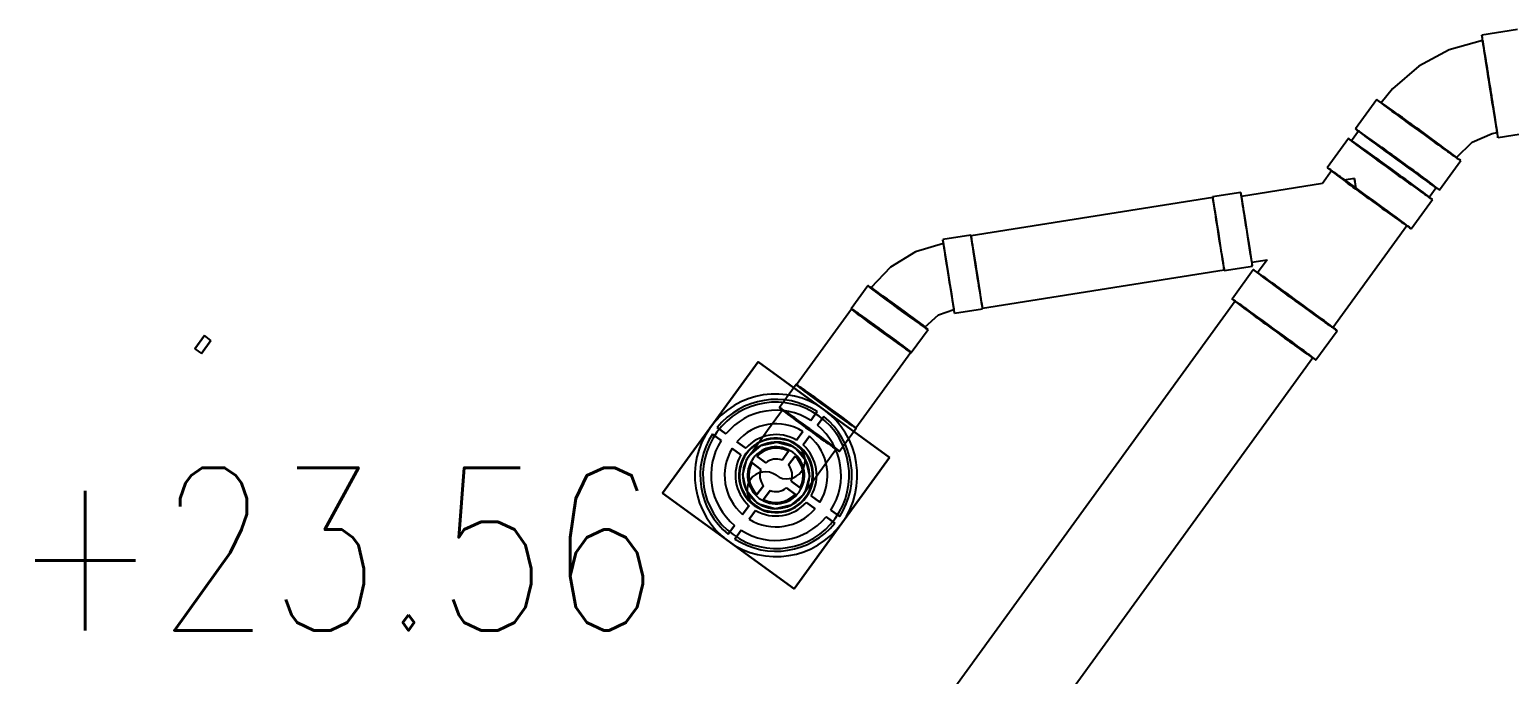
# Model space of a CAD drawing. Header units: millimetres. Extents: x 400392 to 401374, y 4543900 to 4544115.
# Drawn here: x 400711.144 to 400712.964, y 4544058.913 to 4544059.706 of the extents above; entities that cross this region are included whole.
import ezdxf

# ---------------------------------------------------------------- set-up
doc = ezdxf.new("R2010")
doc.units = ezdxf.units.MM
doc.linetypes.add('CONTINU', pattern=[0])
doc.layers.add('A-DETL-GENF', color=92, linetype='Continuous', lineweight=9)
for name, color, linetype in [('kolon tarama prota', 252, 'Continuous'), ('st-s_level (kot)', 6, 'Continuous'), ('st-s_levelmark (kot işareti)', 4, 'Continuous')]:
    doc.layers.add(name, color=color, linetype=linetype)
doc.styles.add('OLCU', font='romanstw.shx')

# ---------------------------------------------------------------- blocks, each defined once
blk = doc.blocks.new('+24.06 mekanik')
at = {"layer": 'kolon tarama prota', "color": 253}
for p, q in [((7043.3, 167027.1), (7011.8, 166995.6)), ((7102, 166905.5), (7133.4, 166936.9)), ((6953.9, 166855.7), (6953.9, 166811.2)), ((7081.4, 166811.2), (7081.4, 166855.7)), ((6958.6, 166811.2), (6958.6, 166796.5)), ((7076.6, 166796.5), (7076.6, 166811.2)), ((6953.9, 166796.5), (6953.9, 166752.1)), ((7081.4, 166752.1), (7081.4, 166796.5)), ((6960.5, 166752.1), (6960.5, 166733)), ((6988.7, 166761.2), (6979.6, 166752.1)), ((6997.7, 166751.8), (6997.7, 166752.4)), ((7074.8, 166597.2), (7074.8, 166752.1)), ((6960.5, 166733), (6889, 166661.5)), ((6885.6, 166664.9), (6860.8, 166640.2)), ((6861.4, 166639.6), (6648.5, 166426.8)), ((6946.9, 166603.6), (6960.5, 166617.2)), ((6960.5, 166617.1), (6960.5, 166597.2)), ((6925.6, 166575.4), (6950.3, 166600.2)), ((6953.9, 166597.2), (6953.9, 166552.7)), ((7081.4, 166552.7), (7081.4, 166597.2)), ((6712.1, 166363.1), (6925, 166576)), ((6958.6, 166552.7), (6958.6, 165922.1)), ((7076.6, 165922.1), (7076.6, 166552.7)), ((6647.9, 166427.3), (6623.2, 166402.6)), ((6687.9, 166337.8), (6712.7, 166362.6)), ((6581.8, 166302.6), (6581.8, 166267.6)), ((6673.3, 166267.6), (6673.3, 166302.6)), ((6582.6, 166267.6), (6582.6, 166152.4)), ((6672.6, 166152.4), (6672.6, 166267.6)), ((6727.5, 166147.6), (6527.5, 166147.6)), ((6527.5, 166147.6), (6527.5, 165947.6)), ((6527.5, 165947.6), (6527.5, 166147.6)), ((6527.5, 166147.6), (6727.5, 166147.6)), ((6527.5, 166147.6), (6527.5, 166147.6)), ((6581.8, 166152.4), (6581.8, 166117.4)), ((6673.3, 166117.4), (6673.3, 166152.4)), ((6727.5, 165947.6), (6727.5, 166147.6)), ((6727.5, 166147.6), (6727.5, 165947.6)), ((6727.5, 166147.6), (6727.5, 166147.6)), ((6622.5, 166140.8), (6622.5, 166127.4)), ((6622.5, 166127.4), (6622.5, 166140.8)), ((6622.5, 166140.8), (6622.5, 166140.8)), ((6632.5, 166127.4), (6632.5, 166140.8)), ((6632.5, 166140.8), (6632.5, 166127.4)), ((6632.5, 166140.8), (6632.5, 166140.8)), ((6622.5, 166127.4), (6622.5, 166127.4)), ((6622.5, 166110.7), (6622.5, 166097.4)), ((6622.5, 166097.4), (6622.5, 166110.7)), ((6622.5, 166110.7), (6622.5, 166110.7)), ((6632.5, 166127.4), (6632.5, 166127.4)), ((6632.5, 166097.4), (6632.5, 166110.7)), ((6632.5, 166110.7), (6632.5, 166097.4)), ((6632.5, 166110.7), (6632.5, 166110.7)), ((6622.5, 166097.4), (6622.5, 166097.4)), ((6632.5, 166097.4), (6632.5, 166097.4)), ((6622.5, 166080.6), (6622.5, 166067)), ((6622.5, 166067), (6622.5, 166080.6)), ((6622.5, 166080.6), (6622.5, 166080.6)), ((6632.5, 166067), (6632.5, 166080.6)), ((6632.5, 166080.6), (6632.5, 166067)), ((6632.5, 166080.6), (6632.5, 166080.6)), ((6622.5, 166067), (6622.5, 166067)), ((6632.5, 166067), (6632.5, 166067)), ((6547.7, 166052.6), (6534.3, 166052.6)), ((6534.3, 166052.6), (6547.7, 166052.6)), ((6534.3, 166052.6), (6534.3, 166052.6)), ((6534.3, 166042.6), (6547.7, 166042.6)), ((6547.7, 166042.6), (6534.3, 166042.6)), ((6534.3, 166042.6), (6534.3, 166042.6)), ((6547.7, 166052.6), (6547.7, 166052.6)), ((6547.7, 166042.6), (6547.7, 166042.6)), ((6577.8, 166052.6), (6564.4, 166052.6)), ((6564.4, 166052.6), (6577.8, 166052.6)), ((6564.4, 166052.6), (6564.4, 166052.6)), ((6564.4, 166042.6), (6577.8, 166042.6)), ((6577.8, 166042.6), (6564.4, 166042.6)), ((6564.4, 166042.6), (6564.4, 166042.6)), ((6577.8, 166052.6), (6577.8, 166052.6)), ((6577.8, 166042.6), (6577.8, 166042.6)), ((6608.2, 166052.6), (6594.6, 166052.6)), ((6594.6, 166052.6), (6608.2, 166052.6)), ((6594.6, 166052.6), (6594.6, 166052.6)), ((6594.6, 166042.6), (6608.2, 166042.6)), ((6608.2, 166042.6), (6594.6, 166042.6)), ((6594.6, 166042.6), (6594.6, 166042.6)), ((6608.2, 166052.6), (6608.2, 166052.6)), ((6608.2, 166042.6), (6608.2, 166042.6)), ((6660.5, 166052.6), (6646.9, 166052.6)), ((6646.9, 166052.6), (6660.5, 166052.6)), ((6646.9, 166052.6), (6646.9, 166052.6)), ((6646.9, 166042.6), (6660.5, 166042.6)), ((6660.5, 166042.6), (6646.9, 166042.6)), ((6646.9, 166042.6), (6646.9, 166042.6)), ((6660.5, 166052.6), (6660.5, 166052.6)), ((6660.5, 166042.6), (6660.5, 166042.6)), ((6690.7, 166052.6), (6677.3, 166052.6)), ((6677.3, 166052.6), (6690.7, 166052.6)), ((6677.3, 166052.6), (6677.3, 166052.6)), ((6677.3, 166042.6), (6690.7, 166042.6)), ((6690.7, 166042.6), (6677.3, 166042.6)), ((6677.3, 166042.6), (6677.3, 166042.6)), ((6690.7, 166052.6), (6690.7, 166052.6)), ((6690.7, 166042.6), (6690.7, 166042.6)), ((6720.7, 166052.6), (6707.4, 166052.6)), ((6707.4, 166052.6), (6720.7, 166052.6)), ((6707.4, 166052.6), (6707.4, 166052.6)), ((6707.4, 166042.6), (6720.7, 166042.6)), ((6720.7, 166042.6), (6707.4, 166042.6)), ((6707.4, 166042.6), (6707.4, 166042.6)), ((6720.7, 166052.6), (6720.7, 166052.6)), ((6720.7, 166042.6), (6720.7, 166042.6)), ((6622.5, 166028.2), (6622.5, 166014.6)), ((6622.5, 166014.6), (6622.5, 166028.2)), ((6622.5, 166028.2), (6622.5, 166028.2)), ((6632.5, 166014.6), (6632.5, 166028.2)), ((6632.5, 166028.2), (6632.5, 166014.6)), ((6632.5, 166028.2), (6632.5, 166028.2)), ((6622.5, 166014.6), (6622.5, 166014.6)), ((6632.5, 166014.6), (6632.5, 166014.6)), ((6622.5, 165997.9), (6622.5, 165984.5)), ((6622.5, 165984.5), (6622.5, 165997.9)), ((6622.5, 165997.9), (6622.5, 165997.9)), ((6622.5, 165984.5), (6622.5, 165984.5)), ((6632.5, 165984.5), (6632.5, 165997.9)), ((6632.5, 165997.9), (6632.5, 165984.5)), ((6632.5, 165997.9), (6632.5, 165997.9)), ((6632.5, 165984.5), (6632.5, 165984.5)), ((6622.5, 165967.8), (6622.5, 165954.4)), ((6622.5, 165954.4), (6622.5, 165967.8)), ((6622.5, 165967.8), (6622.5, 165967.8)), ((6632.5, 165954.4), (6632.5, 165967.8)), ((6632.5, 165967.8), (6632.5, 165954.4)), ((6632.5, 165967.8), (6632.5, 165967.8)), ((6527.5, 165947.6), (6727.5, 165947.6)), ((6727.5, 165947.6), (6527.5, 165947.6)), ((6527.5, 165947.6), (6527.5, 165947.6)), ((6622.5, 165954.4), (6622.5, 165954.4)), ((6632.5, 165954.4), (6632.5, 165954.4)), ((6727.5, 165947.6), (6727.5, 165947.6)), ((5967.6, 165773.2), (5957.6, 165773.2)), ((5957.6, 165773.2), (5957.6, 165753.2)), ((5957.6, 165753.2), (5957.6, 165773.2)), ((5967.6, 165773.2), (5967.6, 165753.2)), ((5967.6, 165753.2), (5967.6, 165773.2)), ((5957.6, 165753.2), (5967.6, 165753.2))]:
    blk.add_line(p, q, dxfattribs=at)
at = {"layer": 'kolon tarama prota', "color": 253, "flags": 128}
for points in [[(7016.5, 166991), (6989.9, 166957.7), (6971.4, 166919.3), (6961.8, 166877.8), (6960.5, 166855.7)], [(7074.8, 166855.7), (7079.5, 166882.2), (7093, 166905.5), (7097.3, 166910.1)], [(6626.6, 166399.2), (6604.7, 166370.6), (6591.1, 166337.3), (6586.6, 166302.6)], [(6668.5, 166302.6), (6673.2, 166324.7), (6684.5, 166341.2)], [(6586.6, 166047.6), (6586.6, 166052.3), (6586.6, 166065.8), (6586.6, 166086.3), (6586.6, 166111.1), (6586.6, 166117.4)], [(6668.5, 166117.4), (6668.5, 166092), (6668.5, 166070.2), (6668.5, 166054.8), (6668.5, 166047.9), (6668.5, 166047.6)], [(6586.6, 166047.6), (6591.3, 166066.6), (6604.2, 166081.3), (6622.5, 166088.3), (6627.6, 166088.6)], [(6627.6, 166088.6), (6646.6, 166083.9), (6661.2, 166071), (6668.2, 166052.7), (6668.5, 166047.6)], [(6627.6, 166006.6), (6608.6, 166011.3), (6593.9, 166024.3), (6586.9, 166042.5), (6586.6, 166047.6)], [(6668.5, 166047.6), (6663.9, 166028.6), (6650.9, 166013.9), (6632.6, 166007), (6627.6, 166006.6)]]:
    blk.add_lwpolyline(points, dxfattribs=at)
at = {"layer": 'kolon tarama prota', "color": 253}
for centre, radius, start, end in [((6627.5, 166047.6), 100, 90, 270), ((6627.5, 166047.6), 100, 90, 270), ((6627.5, 166047.6), 100, 270, 90), ((6627.5, 166047.6), 100, 270, 90), ((6627.5, 166047.6), 93.3, 93.0709, 176.9291), ((6627.5, 166047.6), 93.3, 93.0709, 176.9291), ((6627.5, 166047.6), 90, 90, 270), ((6627.5, 166047.6), 90, 90, 270), ((6627.5, 166047.6), 90, 270, 90), ((6627.5, 166047.6), 90, 270, 90), ((6627.5, 166047.6), 93.3, 3.0709, 86.9291), ((6627.5, 166047.6), 93.3, 3.0709, 86.9291), ((6627.5, 166047.6), 80, 93.5833, 176.4167), ((6627.5, 166047.6), 80, 93.5833, 176.4167), ((6627.5, 166047.6), 63.3, 94.5281, 175.4719), ((6627.5, 166047.6), 63.3, 94.5281, 175.4719), ((6627.5, 166047.6), 80, 3.5833, 86.4167), ((6627.5, 166047.6), 80, 3.5833, 86.4167), ((6627.5, 166047.6), 63.3, 4.5281, 85.4719), ((6627.5, 166047.6), 63.3, 4.5281, 85.4719), ((6627.5, 166047.6), 50, 95.7392, 174.2608), ((6627.5, 166047.6), 50, 95.7392, 174.2608), ((6627.6, 166047.6), 45.8, 90, 270), ((6627.6, 166047.6), 45.8, 90, 270), ((6627.5, 166047.6), 45, 0, 180), ((6627.5, 166070.1), 22.5, 270, 90), ((6627.6, 166047.6), 45.8, 270, 90), ((6627.6, 166047.6), 45.8, 270, 90), ((6627.5, 166047.6), 50, 5.7392, 84.2608), ((6627.5, 166047.6), 50, 5.7392, 84.2608), ((6627.6, 166047.6), 41, 90, 270), ((6627.5, 166047.6), 35, 90, 270), ((6627.5, 166047.6), 35, 90, 270), ((6627.5, 166047.6), 33.3, 98.6269, 171.3731), ((6627.5, 166047.6), 33.3, 98.6269, 171.3731), ((6627.5, 166047.6), 35, 270, 90), ((6627.5, 166047.6), 35, 270, 90), ((6627.6, 166047.6), 41, 270, 90), ((6627.5, 166047.6), 33.3, 8.6269, 81.3731), ((6627.5, 166047.6), 33.3, 8.6269, 81.3731), ((6627.5, 166047.6), 20, 104.4775, 165.5225), ((6627.5, 166047.6), 20, 104.4775, 165.5225), ((6627.5, 166047.6), 20, 14.4775, 75.5225), ((6627.5, 166047.6), 20, 14.4775, 75.5225), ((6627.5, 166047.6), 93.3, 183.0709, 266.9291), ((6627.5, 166047.6), 93.3, 183.0709, 266.9291), ((6627.5, 166047.6), 80, 183.5833, 266.4167), ((6627.5, 166047.6), 80, 183.5833, 266.4167), ((6627.5, 166047.6), 63.3, 184.5281, 265.4719), ((6627.5, 166047.6), 63.3, 184.5281, 265.4719), ((6627.5, 166047.6), 50, 185.7392, 264.2608), ((6627.5, 166047.6), 50, 185.7392, 264.2608), ((6627.5, 166047.6), 45, 180, 0), ((6627.5, 166047.6), 33.3, 188.6269, 261.3731), ((6627.5, 166047.6), 33.3, 188.6269, 261.3731), ((6627.5, 166025.1), 22.5, 90, 270), ((6627.5, 166047.6), 20, 194.4775, 255.5225), ((6627.5, 166047.6), 20, 194.4775, 255.5225), ((6627.5, 166047.6), 33.3, 278.6269, 351.3731), ((6627.5, 166047.6), 20, 284.4775, 345.5225), ((6627.5, 166047.6), 63.3, 274.5281, 355.4719), ((6627.5, 166047.6), 50, 275.7392, 354.2608), ((6627.5, 166047.6), 93.3, 273.0709, 356.9291), ((6627.5, 166047.6), 80, 273.5833, 356.4167), ((6627.5, 166047.6), 20, 284.4775, 345.5225), ((6627.5, 166047.6), 33.3, 278.6269, 351.3731), ((6627.5, 166047.6), 50, 275.7392, 354.2608), ((6627.5, 166047.6), 63.3, 274.5281, 355.4719), ((6627.5, 166047.6), 80, 273.5833, 356.4167), ((6627.5, 166047.6), 93.3, 273.0709, 356.9291)]:
    blk.add_arc(centre, radius, start, end, dxfattribs=at)
for centre, major_axis, ratio, start_param, end_param in [((7056.9, 166950.5), (-45.1, 45.1), 0.007009, 3.148801, 6.290394), ((7056.9, 166950.5), (-45.1, 45.1), 0.007009, 0.007209, 3.148801), ((7056.9, 166950.5), (-40.4, 40.4), 0.007009, 3.148801, 6.290394), ((7056.9, 166950.5), (-40.4, 40.4), 0.007009, 0.007209, 3.148801), ((7017.6, 166855.7), (-63.8, 0), 0.010053, 3.141734, 6.283327), ((7017.6, 166855.7), (-63.8, 0), 0.010053, 0.000142, 3.141734), ((7017.6, 166855.7), (-57.2, 0), 0.010053, 3.141734, 6.283327), ((7017.6, 166855.7), (-57.1, 0), 0.010053, 0.000142, 3.141734), ((7017.6, 166811.2), (-63.8, 0), 0.010053, 3.141734, 6.283327), ((7017.6, 166811.2), (-63.8, 0), 0.010053, 0.000142, 3.141734), ((7017.6, 166811.2), (-59, 0), 0.010054, 4.712389, 6.283185), ((7017.6, 166811.2), (-59, 0), 0.010054, 0, 1.570796), ((7017.6, 166811.2), (-59, 0), 0.010054, 3.141593, 4.712389), ((7017.6, 166811.2), (-59, 0), 0.010054, 1.570796, 3.141593), ((7017.6, 166796.5), (-63.8, 0), 0.010054, 3.141593, 6.283185), ((7017.6, 166796.5), (-63.8, 0), 0.010054, 0, 3.141593), ((7017.6, 166796.5), (-59, 0), 0.010054, 4.712389, 6.283185), ((7017.6, 166796.5), (-59, 0), 0.010054, 0, 1.570796), ((7017.6, 166796.5), (-59, 0), 0.010054, 3.141593, 4.712389), ((7017.6, 166796.5), (-59, 0), 0.010054, 1.570796, 3.141593), ((7017.6, 166752.1), (-63.8, 0), 0.010054, 3.141593, 6.283185), ((7017.6, 166752.1), (-63.8, 0), 0.010054, 0, 3.141593), ((7017.6, 166752.1), (-57.1, 0), 0.010054, 3.141593, 6.283185), ((7017.6, 166752.1), (-57.2, 0), 0.010054, 0, 3.141593), ((7017.6, 166732.2), (-29, 29), 0.007109, 5.475645, 6.290294), ((7017.6, 166732.2), (-29, 29), 0.007109, 0.007109, 0.821759), ((6918, 166632.5), (-32.4, 32.4), 0.007109, 3.148702, 6.290294), ((6918, 166632.5), (-32.4, 32.4), 0.007109, 0.007109, 3.148702), ((6918, 166632.5), (-29, 29), 0.007109, 3.148702, 6.290294), ((6918, 166632.5), (-29, 29), 0.007109, 0.007109, 3.148702), ((6893.2, 166607.8), (-32.4, 32.4), 0.007109, 3.148702, 6.290294), ((6893.2, 166607.8), (-32.4, 32.4), 0.007109, 0.007109, 3.148702), ((6893.2, 166607.8), (-31.8, 31.8), 0.00709, 0, 1.570796), ((6893.2, 166607.8), (-31.8, 31.8), 0.00709, 4.712389, 6.283185), ((6893.2, 166607.8), (-31.8, 31.8), 0.00709, 1.570796, 3.141593), ((6893.2, 166607.8), (-31.8, 31.8), 0.00709, 3.141593, 4.712389), ((7017.6, 166597.2), (-63.8, 0), 0.010054, 3.141593, 6.283185), ((7017.6, 166597.2), (-63.8, 0), 0.010054, 0, 3.141593), ((7017.6, 166597.2), (-57.1, 0), 0.010054, 3.141593, 6.283185), ((7017.6, 166597.2), (-57.2, 0), 0.010054, 0, 3.141593), ((7017.6, 166552.7), (-63.8, 0), 0.010054, 3.141593, 6.283185), ((7017.6, 166552.7), (-63.8, 0), 0.010054, 0, 3.141593), ((7017.6, 166552.7), (-59, 0), 0.010053, 4.712389, 6.283185), ((7017.6, 166552.7), (-59, 0), 0.010053, 0, 1.570796), ((7017.6, 166552.7), (-59, 0), 0.010053, 3.141593, 4.712389), ((7017.6, 166552.7), (-59, 0), 0.010053, 1.570796, 3.141593), ((6680.3, 166394.9), (-32.4, 32.4), 0.00709, 3.161513, 6.303105), ((6680.3, 166394.9), (-32.4, 32.4), 0.00709, 0.01992, 3.161513), ((6680.3, 166394.9), (-31.8, 31.8), 0.00709, 0, 1.570796), ((6680.3, 166394.9), (-31.8, 31.8), 0.00709, 4.712389, 6.283185), ((6655.6, 166370.2), (-32.4, 32.4), 0.00709, 3.161513, 6.303105), ((6655.6, 166370.2), (-32.4, 32.4), 0.00709, 0.01992, 3.161513), ((6655.6, 166370.2), (-29, 29), 0.00709, 3.161513, 6.303105), ((6655.6, 166370.2), (-29, 29), 0.00709, 0.01992, 3.161513), ((6680.3, 166394.9), (-31.8, 31.8), 0.00709, 1.570796, 3.141593), ((6680.3, 166394.9), (-31.8, 31.8), 0.00709, 3.141593, 4.712389), ((6627.6, 166302.6), (-45.8, 0), 0.019098, 3.150664, 6.292256), ((6627.6, 166302.6), (45.8, 0), 0.019098, 3.150664, 6.292256), ((6627.6, 166302.6), (-41, 0), 0.019098, 3.150664, 6.292256), ((6627.6, 166302.6), (41, 0), 0.019098, 3.150664, 6.292256), ((6627.6, 166267.6), (45.8, 0), 0.019098, 0.009071, 3.150664), ((6627.6, 166267.6), (-45.8, 0), 0.019098, 0.009071, 3.150664), ((6627.6, 166267.6), (45, 0), 0.019098, 1.570796, 3.141593), ((6627.6, 166267.6), (45, 0), 0.019098, 3.141593, 4.712389), ((6627.6, 166267.6), (45, 0), 0.019098, 0, 1.570796), ((6627.6, 166267.6), (45, 0), 0.019098, 4.712389, 6.283185), ((6627.6, 166152.4), (45.8, 0), 0.019098, 1.570796, 4.712389), ((6627.6, 166152.4), (45, 0), 0.019098, 1.570796, 3.141593), ((6627.6, 166152.4), (-45, 0), 0.019098, 0, 1.570796), ((6627.6, 166152.4), (45, 0), 0.019098, 0, 1.570796), ((6627.6, 166152.4), (-45.8, 0), 0.019098, 1.570796, 4.712389), ((6627.6, 166152.4), (-45, 0), 0.019098, 1.570796, 3.141593), ((6627.6, 166117.4), (45.8, 0), 0.019098, 1.570796, 4.712389), ((6627.6, 166117.4), (-41, 0), 0.019098, 4.712389, 7.853982), ((6627.6, 166117.4), (45.8, 0), 0.019098, 4.712389, 7.853982), ((6627.6, 166117.4), (41, 0), 0.019098, 4.712389, 7.853982)]:
    blk.add_ellipse(centre, major_axis=major_axis, ratio=ratio, start_param=start_param, end_param=end_param, dxfattribs=at)
blk = doc.blocks.new('PLAN_KOT')
at = {"layer": 'st-s_levelmark (kot işareti)'}
h = blk.add_hatch(color=256, dxfattribs=at)
h.paths.add_polyline_path([(0, 17.5, 0.414214), (-17.5, 0), (0, 0)])
h.paths.add_polyline_path([(17.5, 0), (0, 0), (0, -17.5, 0.414214)])
for p, q in [((0, 25), (0, -25)), ((105, 0), (-25, 0))]:
    blk.add_line(p, q, dxfattribs=at)
blk.add_circle((0, 0), 17.5, dxfattribs=at)
at = {"layer": 'st-s_level (kot)', "color": 6, "style": 'OLCU', "width": 0.8}
for tag, p in [('KOT', (22.67, 9.78)), ('DÖŞEME_KALINLIĞI', (22.67, -27.63))]:
    blk.add_attdef(tag, p, '', height=20, dxfattribs=at)

msp = doc.modelspace()

# ---------------------------------------------------------------- block references
at = {"layer": 'A-DETL-GENF', "xscale": 0.001, "yscale": 0.001, "zscale": 0.001, "rotation": 323.9999999999982}
msp.add_blockref('+24.06 mekanik', (400609.1002, 4543928.7183), dxfattribs=at)
at = {"layer": 'st-s_level (kot)', "linetype": 'CONTINU', "ltscale": 0.1, "xscale": 0.01, "yscale": 0.01, "zscale": 0.01}
msp.add_blockref('PLAN_KOT', (400710.8967, 4544058.8697), dxfattribs=at).add_auto_attribs({'KOT': '+23.56', 'DÖŞEME_KALINLIĞI': 'd=50'})

doc.saveas('drawing.dxf')
